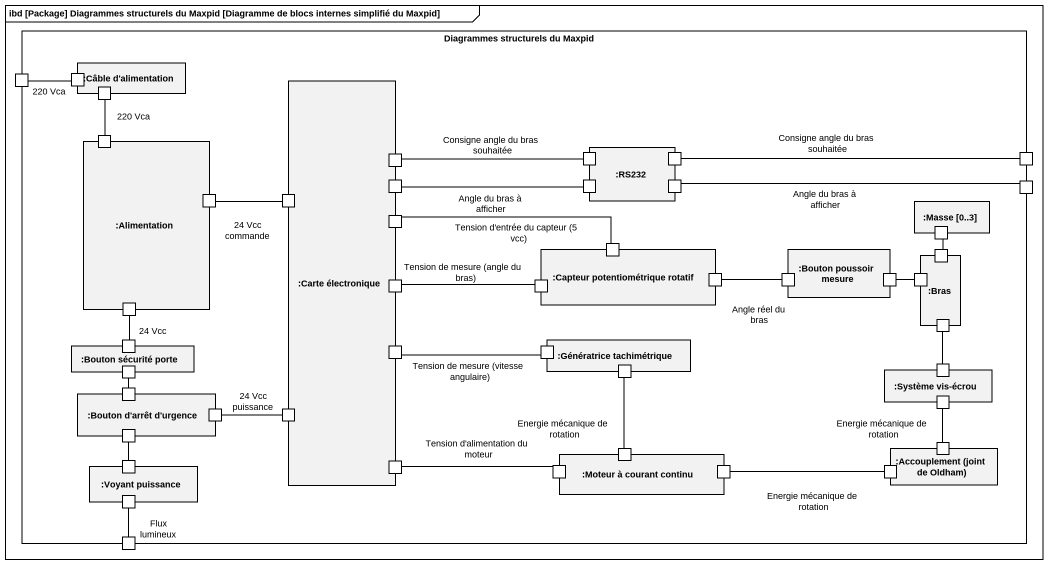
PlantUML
@startuml
mainframe ibd [Package] Diagrammes structurels du Maxpid [Diagramme de blocs internes simplifié du Maxpid]
rectangle "Diagrammes structurels du Maxpid" as Diagrammes_structurels_du {
  port " " as port1
  rectangle ":Câble d'alimentation" as Câble_d_alimentation {
    port " " as port2
    port " " as port3
  }
  rectangle ":Carte électronique" as Carte_électronique {
    port " " as port5
    port " " as port10
    port " " as port11
    port " " as port15
    port " " as port24
    port " " as port27
    port " " as port36
    port " " as port39
  }
  rectangle ":Alimentation" as Alimentation {
    port " " as port4
    port " " as port9
    port " " as port23
  }
  rectangle ":RS232" as RS232 {
    port " " as port6
    port " " as port7
    port " " as port12
    port " " as port13
  }
  port " " as port8
  port " " as port14
  rectangle ":Masse [0..3]" as Masse_0_3 {
    port " " as port16
  }
  rectangle ":Capteur potentiométrique rotatif" as Capteur_potentiométrique {
    port " " as port17
    port " " as port18
    port " " as port25
  }
  rectangle ":Bouton poussoir mesure" as Bouton_poussoir_mesure {
    port " " as port19
    port " " as port20
  }
  rectangle ":Bras" as Bras {
    port " " as port21
    port " " as port22
    port " " as port29
  }
  rectangle ":Bouton sécurité porte" as Bouton_sécurité_porte {
    port " " as port26
    port " " as port31
  }
  rectangle ":Génératrice tachimétrique" as Génératrice_tachimétrique {
    port " " as port28
    port " " as port32
  }
  rectangle ":Bouton d'arrêt d'urgence" as Bouton_d_arrêt_d_urgence {
    port " " as port30
    port " " as port34
    port " " as port35
  }
  rectangle ":Système vis-écrou" as Système_vis_écrou {
    port " " as port33
    port " " as port37
  }
  rectangle ":Voyant puissance" as Voyant_puissance {
    port " " as port38
    port " " as port45
  }
  rectangle ":Moteur à courant continu" as Moteur_à_courant_continu {
    port " " as port40
    port " " as port41
    port " " as port42
  }
  rectangle ":Accouplement (joint de Oldham)" as Accouplement_joint_de_Oldham {
    port " " as port43
    port " " as port44
  }
  port " " as port46
}
port1 -right- port2 : 220 Vca
port3 -- port4 : 220 Vca
port6 -left- port5 : Consigne angle du bras souhaitée
port7 -right- port8 : Consigne angle du bras souhaitée
port9 -right- port10 : 24 Vcc commande
port11 -right- port12 : Angle du bras à afficher
port13 -right- port14 : Angle du bras à afficher
port15 -right- port17 : Tension d'entrée du capteur (5 vcc)
port16 -- port22
port19 -left- port18 : Angle réel du bras
port21 -left- port20
port23 -- port26 : 24 Vcc
port25 -left- port24 : Tension de mesure (angle du bras)
port28 -left- port27 : Tension de mesure (vitesse angulaire)
port31 -- port30
port33 -up- port29
port34 -- port38
port35 -right- port36 : 24 Vcc puissance
port39 -right- port40 : Tension d'alimentation du moteur
port41 -up- port32 : Energie mécanique de rotation
port42 -right- port43 : Energie mécanique de rotation
port44 -up- port37 : Energie mécanique de rotation
port45 -- port46 : Flux lumineux
@enduml
